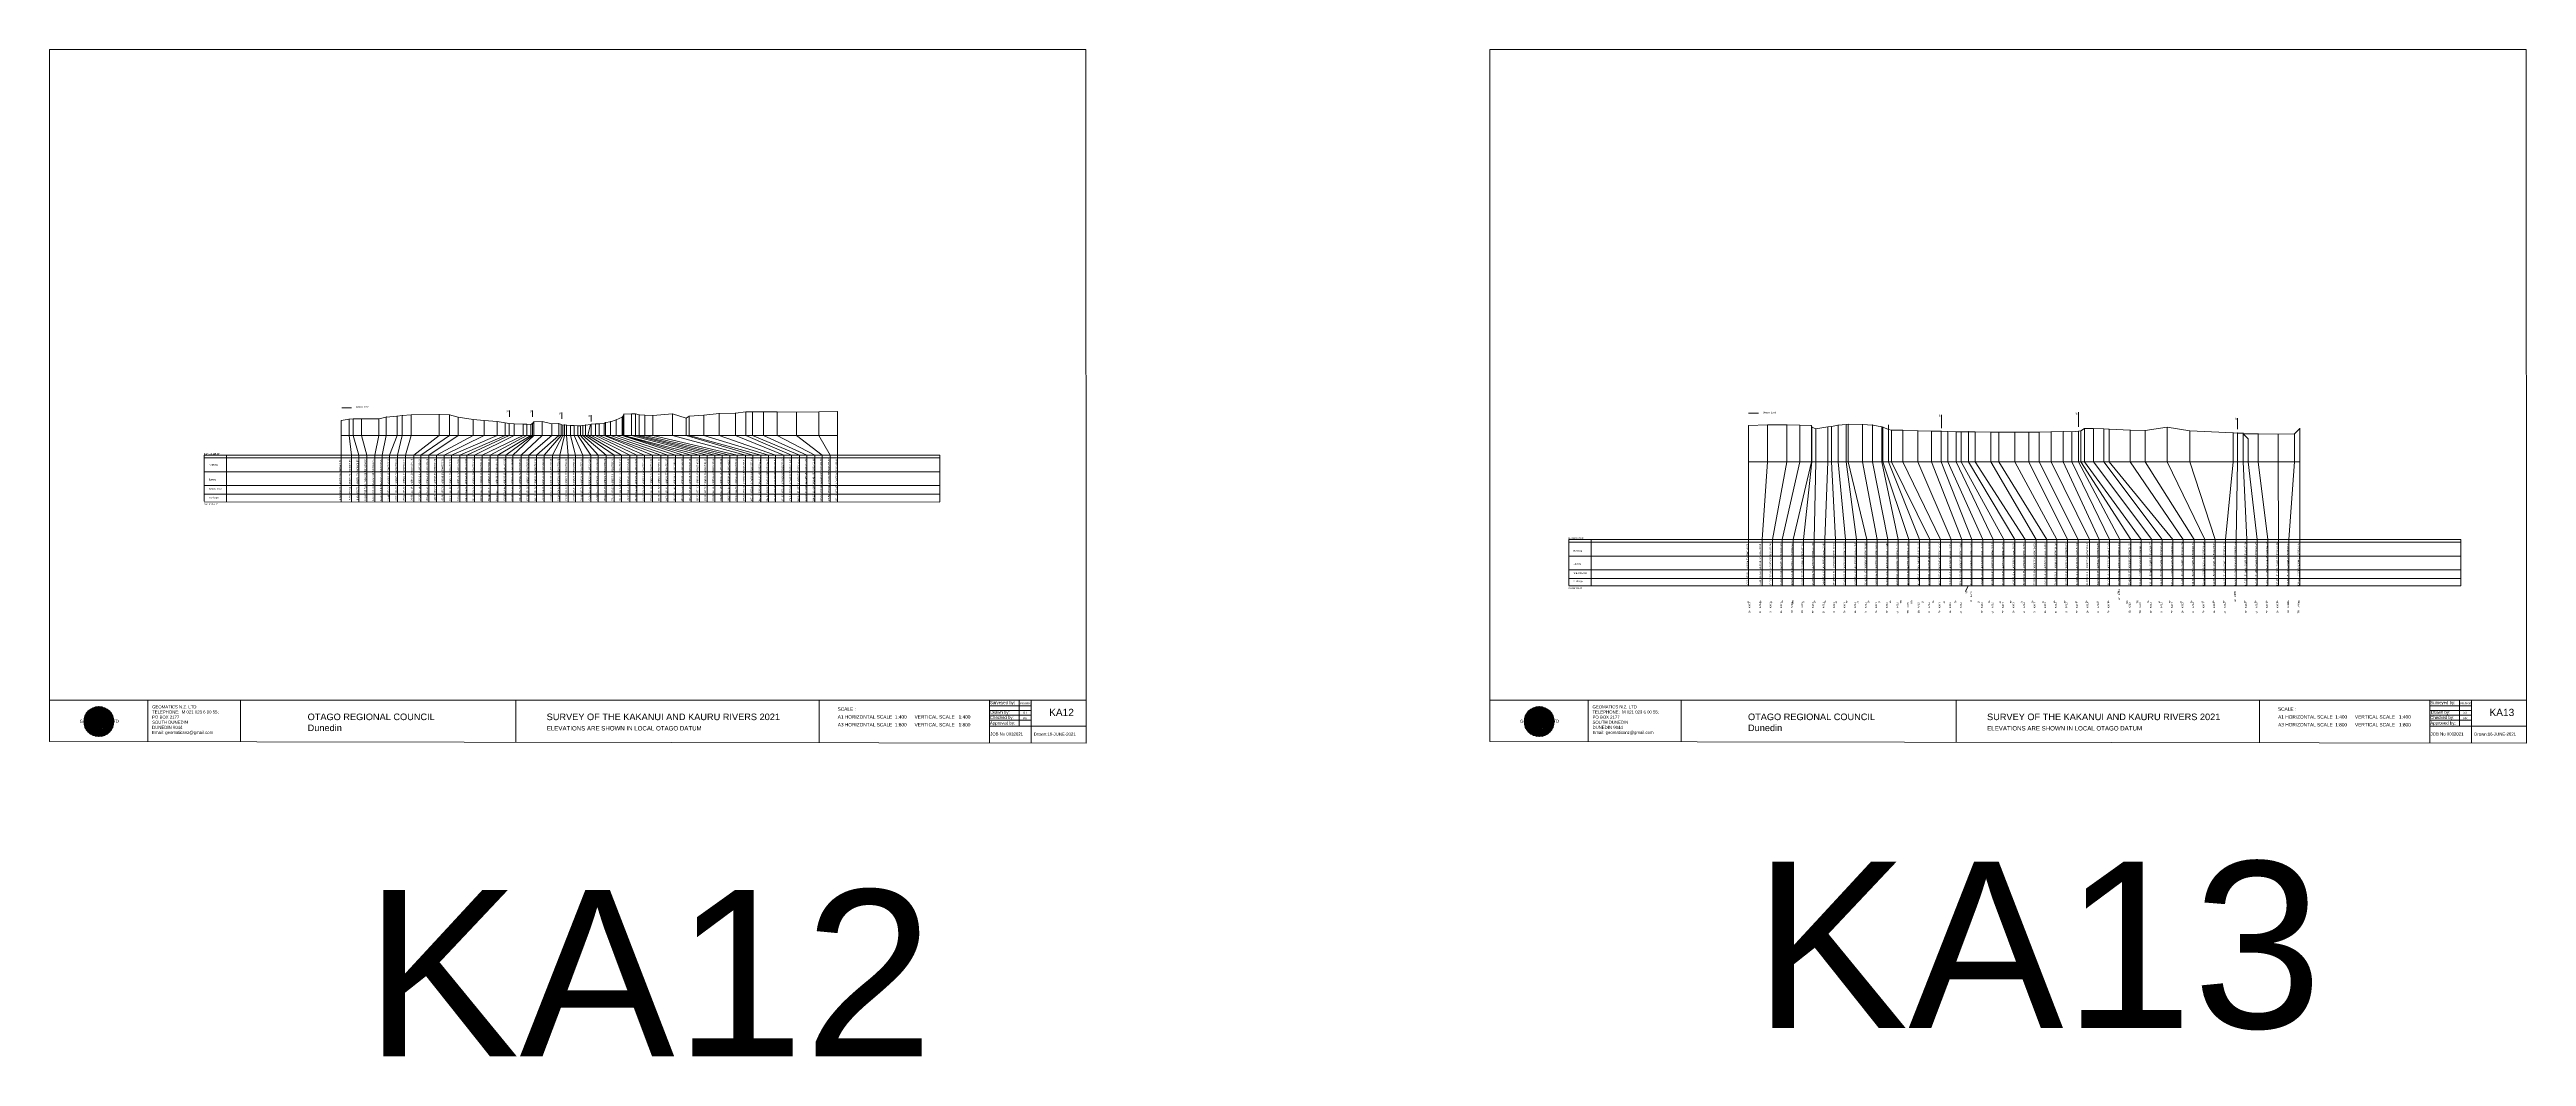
# Model space of a CAD drawing. Header units: millimetres. Extents: x -9371299 to 1075569, y -13754315 to 1425285150.
# Drawn here: x -3807641 to -3073060, y -33446 to 265345 of the extents above; entities that cross this region are included whole.
import ezdxf

# ---------------------------------------------------------------- set-up
doc = ezdxf.new("R2010")
doc.units = ezdxf.units.MM
doc.header["$PDMODE"] = 35
doc.header["$PDSIZE"] = 20
doc.layers.get('0').update_dxf_attribs({"lineweight": 0})
doc.layers.add('CODE', color=7, linetype='Continuous', lineweight=0)
doc.layers.add('geo', color=7, linetype='Continuous', lineweight=0)
doc.styles.get("Standard").update_dxf_attribs({"font": 'arial.ttf'})

# ---------------------------------------------------------------- blocks, each defined once
blk = doc.blocks.new('Geomatics_Circle_SPT')
at = {"layer": 'geo', "color": 2, "linetype": 'Continuous', "lineweight": 0}
for p, q in [((0, 25.2), (-25.2, 0)), ((-24.7, 4.9), (-4.9, 24.7)), ((-24.7, -4.9), (4.9, 24.7)), ((4.9, -24.7), (-24.7, 4.9)), ((-24.7, 0), (0, -24.7)), ((-9.7, 23.3), (-23.3, 9.6)), ((9.7, 23.3), (-23.3, -9.7)), ((-23.3, 9.7), (9.7, -23.3)), ((-21, 14), (-14, 21)), ((-21, -14), (14, 21)), ((14, -21), (-21, 14)), ((0, 0), (-17.8, 17.8)), ((0, 0), (-17.8, -17.8)), ((-14, 21), (21, -14)), ((21, 14), (-14, -21)), ((23.3, -9.7), (-9.7, 23.3)), ((-9.7, -23.3), (23.3, 9.7)), ((-4.9, 24.7), (24.7, -4.9)), ((24.7, 4.9), (-4.9, -24.7)), ((25.2, 0), (0, 25.2)), ((0, 0), (17.8, 17.8)), ((0, 0), (17.8, -17.8)), ((0, -24.8), (25.2, 0)), ((4.9, 24.7), (24.7, 4.9)), ((23.3, 9.7), (9.7, 23.3)), ((14, 21), (21, 14)), ((17.8, 18.1), (17.8, 18.1)), ((-4.9, -24.7), (-24.7, -4.9)), ((-23.3, -9.7), (-9.7, -23.3)), ((-14, -21), (-21, -14)), ((-17.8, -17.8), (-17.8, -17.8)), ((24.7, -4.9), (4.9, -24.7)), ((4.9, -24.7), (4.9, -24.7)), ((9.7, -23.3), (23.3, -9.7)), ((21, -14), (14, -21)), ((18.1, -17.8), (18.1, -17.8))]:
    blk.add_line(p, q, dxfattribs=at)
at = {"layer": 'geo', "color": 1, "linetype": 'Continuous', "lineweight": 0}
for p, q in [((-25.2, 0), (9.7, 23.3)), ((-25.2, 0), (-9.6, 23.3)), ((-25.2, 0), (23.3, 9.7)), ((-25.2, 0), (-23.3, 9.7)), ((-23.3, -9.7), (-25.2, 0)), ((-9.6, -23.3), (-25.2, 0)), ((9.7, -23.3), (-25.2, 0)), ((-4.9, 24.8), (-24.7, -4.9)), ((4.9, 24.7), (-24.7, 4.9)), ((14, 21), (-24.7, -4.9)), ((-14, 21), (-24.7, 4.9)), ((21, 14), (-24.7, 4.9)), ((-21, 14), (-24.7, -4.9)), ((0, 0), (-24.7, 4.9)), ((-24.7, 4.9), (-21, -14)), ((-24.7, 4.9), (-4.9, -24.7)), ((-24.7, 4.9), (14, -21)), ((-24.7, 4.9), (-24.7, 4.9)), ((0, 0), (-24.7, -4.9)), ((-23.3, 9.7), (0, 25.2)), ((-23.3, -9.6), (0, 25.2)), ((-23.3, -9.6), (17.8, 17.8)), ((-23.3, 9.7), (-17.8, 17.9)), ((-23.3, -9.6), (-17.8, 17.9)), ((-23.3, 9.7), (17.8, 17.8)), ((-17.8, -17.8), (-23.3, 9.7)), ((0, -25.2), (-23.3, 9.7)), ((-23.3, 9.7), (17.8, -17.8)), ((-23.3, 9.7), (25.2, 0)), ((-23.3, 9.4), (-23.3, 9.4)), ((-23.3, -9.7), (25.2, 0)), ((4.9, 24.8), (-21, -14)), ((-4.9, 24.7), (-21, 14)), ((14, 21), (-21, 14)), ((-14, 21), (-21, -14)), ((0, 0), (-21, 14)), ((-21, 14), (-14, -21)), ((-21, 14), (4.9, -24.7)), ((-21, 14), (-21, 14)), ((24.7, 4.9), (-21, 14)), ((0, 0), (-21, -14)), ((-17.9, 17.6), (-17.9, 17.6)), ((-17.8, 17.8), (9.7, 23.3)), ((-17.8, 17.8), (-9.6, 23.3)), ((-17.8, -17.8), (9.7, 23.3)), ((-17.8, -17.8), (-9.7, 23.3)), ((-9.7, -23.3), (-17.8, 17.8)), ((-17.8, 17.8), (9.7, -23.3)), ((-17.8, 17.8), (23.3, -9.6)), ((-17.8, 17.8), (23.3, 9.7)), ((-17.8, -17.8), (23.3, 9.7)), ((4.9, 24.7), (-14, 21)), ((-4.9, 24.7), (-14, -20.9)), ((0, 0), (-14, 21)), ((-14, 21), (-4.9, -24.7)), ((-14, 21), (-14, 21)), ((24.7, -4.9), (-14, 21)), ((21, 14), (-14, 21)), ((-14, -21), (24.7, 4.9)), ((0, 0), (-14, -21)), ((-9.8, 23.1), (-9.8, 23.1)), ((-9.7, 23.3), (0, 25.2)), ((-9.7, 23.3), (0, -25.2)), ((-9.7, -23.3), (0, 25.2)), ((-9.6, 23.3), (17.8, -17.8)), ((-9.6, 23.3), (25.2, 0)), ((-9.6, 23.3), (17.8, 17.8)), ((-9.6, -23.3), (17.8, 17.9)), ((25.2, 0), (-9.6, -23.3)), ((0, 0), (-4.9, 24.7)), ((-4.9, 24.7), (-4.9, 24.7)), ((21, -14), (-4.9, 24.7)), ((24.8, 4.9), (-4.9, 24.7)), ((14, 21), (-4.9, 24.7)), ((-4.9, -24.7), (21, 14)), ((0, 0), (-4.9, -24.7)), ((-0.2, 25.1), (-0.2, 25.1)), ((0, 25.2), (9.7, -23.3)), ((0, 25.2), (23.3, -9.7)), ((0, 25.2), (23.3, 9.7)), ((0, 25.2), (9.7, 23.3)), ((0, 0), (4.9, 24.7)), ((0, -25.2), (9.7, 23.3)), ((0, 0), (14, 21)), ((0, 0), (21, 14)), ((23.3, 9.7), (0, -25.2)), ((0, 0), (24.8, 4.9)), ((0, 0), (4.9, -24.7)), ((0, 0), (14, -21)), ((0, 0), (21, -14)), ((0, 0), (24.8, -4.9)), ((21, 14), (4.9, 24.8)), ((14, -21), (4.9, 24.7)), ((24.7, -4.9), (4.9, 24.7)), ((4.9, 24.7), (4.9, 24.7)), ((4.9, -24.7), (14, 21)), ((4.9, -24.7), (24.7, 4.9)), ((9.4, 23.3), (9.4, 23.3)), ((9.7, 23.3), (17.8, -17.8)), ((9.7, 23.3), (25.2, 0)), ((9.7, 23.3), (17.8, 17.9)), ((17.8, 17.8), (9.7, -23.3)), ((25.2, 0), (9.7, -23.3)), ((21, -14), (14, 21)), ((24.7, 4.9), (14, 21)), ((14, 21), (14, 21)), ((14, -21), (21, 14)), ((17.6, 17.9), (17.6, 17.9)), ((17.8, 17.8), (23.3, -9.7)), ((17.8, 17.8), (23.3, 9.7)), ((23.3, 9.7), (17.8, -17.8)), ((24.7, -4.9), (21, 14)), ((21, 14), (21, 14)), ((21, -14), (24.7, 4.9)), ((23.1, 9.8), (23.1, 9.8)), ((23.3, 9.7), (25.2, 0)), ((25.2, 0), (23.3, -9.6)), ((24.7, 4.9), (24.7, 4.9)), ((25.1, 0.2), (25.1, 0.2)), ((-25.2, 0), (23.3, -9.7)), ((-25.1, -0.2), (-25.1, -0.2)), ((-24.7, -4.9), (-24.7, -4.9)), ((-24.7, -4.9), (-14, -21)), ((-24.7, -4.9), (4.9, -24.7)), ((-24.7, -4.9), (21, -14)), ((-17.8, -17.8), (-23.3, -9.7)), ((0, -25.2), (-23.3, -9.6)), ((17.8, -17.8), (-23.3, -9.6)), ((-23.1, -9.8), (-23.1, -9.8)), ((-21, -14), (24.7, -4.9)), ((-21, -14), (-21, -14)), ((-21, -14), (-4.9, -24.7)), ((-21, -14), (14, -21)), ((23.3, -9.7), (-17.8, -17.8)), ((-9.6, -23.3), (-17.8, -17.8)), ((9.7, -23.3), (-17.8, -17.8)), ((-17.6, -17.9), (-17.6, -17.9)), ((-14, -21), (21, -14)), ((-14, -21), (-14, -21)), ((-14, -21), (4.9, -24.7)), ((17.8, -17.8), (-9.7, -23.3)), ((0, -25.2), (-9.7, -23.3)), ((-9.4, -23.3), (-9.4, -23.3)), ((-4.9, -24.7), (24.7, -4.9)), ((-4.9, -24.7), (14, -21)), ((-4.9, -24.7), (-4.9, -24.7)), ((23.3, -9.6), (0, -25.2)), ((9.7, -23.3), (0, -25.2)), ((0.2, -25.1), (0.2, -25.1)), ((4.9, -24.7), (21, -14)), ((4.9, -24.7), (4.9, -24.7)), ((17.8, -17.8), (9.7, -23.3)), ((9.8, -23.1), (9.8, -23.1)), ((14, -21), (24.7, -4.9)), ((14, -21), (14, -21)), ((23.3, -9.6), (17.8, -17.8)), ((17.9, -17.6), (17.9, -17.6)), ((21, -14), (21, -14)), ((23.3, -9.4), (23.3, -9.4)), ((24.7, -4.9), (24.7, -4.9))]:
    blk.add_line(p, q, dxfattribs=at)
at = {"layer": 'geo', "color": 114, "linetype": 'Continuous', "lineweight": 0}
for p, q in [((17.9, 17.8), (-25.2, 0)), ((-24.7, 4.9), (14, 21)), ((-24.7, -4.9), (21, 14)), ((-14, -21), (-24.7, 4.9)), ((9.7, 23.3), (-23.3, 9.7)), ((0, 0), (-23.3, 9.7)), ((-23.3, 9.7), (-9.7, -23.3)), ((0, 0), (-23.3, -9.7)), ((-4.9, -24.7), (-21, 14)), ((-20.9, 14), (4.9, 24.7)), ((24.8, 4.9), (-20.9, -14)), ((0, 25.2), (-17.8, 17.8)), ((-17.8, 17.8), (0, -25.2)), ((-14, 21), (-4.9, 24.7)), ((4.9, -24.7), (-14, 21)), ((0, 0), (-9.7, 23.3)), ((0, 0), (-9.7, -23.3)), ((-4.9, 24.7), (14, -21)), ((17.8, -17.8), (0, 25.2)), ((0, 0), (9.7, 23.3)), ((0, 0), (23.3, 9.7)), ((0, 0), (9.7, -23.3)), ((0, 0), (23.3, -9.7)), ((4.9, 24.7), (21, -14)), ((23.3, -9.7), (9.7, 23.3)), ((14, 21), (24.7, -4.9)), ((25.2, 0), (17.8, 17.8)), ((21, 14), (24.7, 4.9)), ((-25.2, 0), (-17.8, -17.8)), ((-21, -14), (-24.7, -4.9)), ((-17.8, -17.8), (25.2, 0)), ((24.8, -4.9), (-14, -21)), ((-9.6, -23.3), (23.3, -9.7)), ((21, -14), (-4.9, -24.8)), ((0, -25.2), (17.9, -17.8)), ((14, -21), (4.9, -24.8))]:
    blk.add_line(p, q, dxfattribs=at)
at = {"layer": 'geo', "color": 250, "linetype": 'Continuous', "lineweight": 0}
for p, q in [((0, 0), (-25.2, 0)), ((24.7, 4.9), (-24.7, 4.9)), ((-24.7, 4.9), (-24.7, -4.9)), ((-23.3, 9.7), (23.3, 9.7)), ((-23.3, 9.7), (-23.3, 9.7)), ((-23.3, -9.7), (-23.3, 9.7)), ((21, 14), (-21, 14)), ((-21, 14), (-21, -14)), ((-17.8, 17.8), (17.8, 17.8)), ((-17.8, -17.8), (-17.8, 17.8)), ((-14, 21), (-14, 21)), ((14, 21), (-14, 21)), ((-14, 20.9), (-14, -21)), ((-9.7, 23.3), (9.7, 23.3)), ((-9.7, -23.3), (-9.7, 23.3)), ((-4.9, 24.7), (4.9, 24.7)), ((-4.9, 24.7), (-4.9, -24.7)), ((0, 0), (0, 25.2)), ((0, 0), (0, -25.2)), ((0, 0), (25.2, 0)), ((4.9, 24.7), (4.9, -24.7)), ((9.7, -23.3), (9.7, 23.3)), ((14, 21), (14, -21)), ((17.8, -17.8), (17.8, 17.8)), ((21, 14), (21, 14)), ((21, -14), (21, 14)), ((23.3, 9.7), (23.3, -9.7)), ((24.7, 4.9), (24.7, 4.9)), ((24.7, -4.9), (24.7, 4.9)), ((-24.7, -4.9), (24.7, -4.9)), ((23.3, -9.7), (-23.3, -9.7)), ((-21, -14), (21, -14)), ((17.8, -17.8), (-17.8, -17.8)), ((-14, -21), (14, -21)), ((9.7, -23.3), (-9.7, -23.3)), ((-4.9, -24.7), (4.9, -24.7))]:
    blk.add_line(p, q, dxfattribs=at)
blk = doc.blocks.new('GeomaticsNZ TITLE BLOCK')
at = {"color": 7, "linetype": 'Continuous', "lineweight": 0}
for p, q in [((0, 94.9), (0, 1579.2)), ((0, 1579.2), (2363.4, 1579.2)), ((2363.4, 1579.2), (2364, 94.9)), ((2364, 94.9), (0, 94.9)), ((0, 94.9), (0, 0)), ((15.9, 94.9), (2364, 94.9)), ((224.3, 95.2), (224.3, -0.3)), ((2364, 94.9), (382.6, 94.9)), ((435.8, 95.2), (435.8, -0.7)), ((1063.4, 94.9), (1063.4, -2.4)), ((1755.4, 94.9), (1755.4, -2.6)), ((2143.6, 60.4), (2238.6, 60.4)), ((2143.9, 94.9), (2143.7, -3)), ((2143.9, 81.9), (2238.6, 81.7)), ((2143.9, 71), (2238.6, 71)), ((2211.5, 94.9), (2211.5, 36.1)), ((2238.6, 94.8), (2238.6, -3.2)), ((2364, -3.5), (2364, 94.9)), ((0, 0), (2364, -3.5)), ((2143.8, 48.6), (2238.6, 48.6)), ((2143.8, 35.4), (2364, 35.3))]:
    blk.add_line(p, q, dxfattribs=at)
at = {"color": 7, "linetype": 'Continuous', "lineweight": 0, "xscale": 1.36, "yscale": 1.36, "zscale": 1.36}
blk.add_blockref('Geomatics_Circle_SPT', (112.4, 45.7), dxfattribs=at)
at = {"color": 7, "linetype": 'Continuous', "lineweight": 0}
for s, p in [('PK&RR', (2213.2, 84.8)), ('ST', (2220.3, 63.6)), ('PK', (2220.4, 50.6))]:
    blk.add_text(s, height=5, dxfattribs=at).set_placement(p)
at = {"color": 7, "linetype": 'Continuous', "lineweight": 0, "attachment_point": 1}
for s, width, heights, insert, char_height in [('{\\C256;GEOMATICS N.Z. LTD                   \\PTELEPHONE:  M 021 023 6 00 55;\\PPO BOX 2177\\PSOUTH DUNEDIN\\PDUNEDIN 9044\\PEmail: geomaticsnz@gmail.com}', 3535.727, [94.7], (234, 82.7), 7), ('{\\C256;OTAGO REGIONAL COUNCIL\\PDunedin}', 3535.727, [0], (588.6, 64), 15), ('{\\C256;SURVEY OF THE KAKANUI AND KAURU RIVERS 2021}', 3535.727, [0], (1133.8, 64), 15), ('{\\C256;Surveyed by:}', 3535.727, [0], (2144.7, 92.4), 7), ('{\\C256;Checked by:}', 3535.727, [0], (2144.7, 58.6), 7), ('{\\C256;Drawn by:}', 3535.727, [0], (2145.8, 70.4), 7), ('{\\C256;Geomatics N.Z. LTD                   }', 125.079, [15.8], (68.8, 49.9), 7), ('{\\C256;ELEVATIONS ARE SHOWN IN LOCAL OTAGO DATUM}', 3535.727, [0], (1134.1, 35.4), 10), ('{\\C256;Approved by:}', 3535.727, [0], (2144.7, 45.9), 7), ('{\\C256;JOB No 0032021}', 3535.727, [0], (2145.3, 20.8), 7), ('{\\C256;Drawn:16-JUNE-2021}', 3535.727, [0], (2244.7, 20.7), 7)]:
    blk.add_mtext_dynamic_manual_height_columns(s, width=width, gutter_width=159, heights=heights, dxfattribs=dict(at, insert=insert, char_height=char_height))

msp = doc.modelspace()

# ---------------------------------------------------------------- linework, layer by layer
at = {"color": 7, "lineweight": 0}
for p, q in [((-3721115, 155286), (-3721115, 150787)), ((-3718827, 155636), (-3718827, 150787)), ((-3717577, 155766), (-3717577, 150787)), ((-3715108, 155756), (-3715108, 150787)), ((-3709983, 155756), (-3709983, 150787)), ((-3707774, 156296), (-3707774, 150787)), ((-3704590, 156516), (-3704590, 150787)), ((-3703014, 156716), (-3703014, 150787)), ((-3700367, 156915), (-3700367, 150787)), ((-3692088, 157085), (-3692088, 150787)), ((-3689051, 156995), (-3689051, 150787)), ((-3686499, 156245), (-3686499, 150787)), ((-3682034, 155515), (-3682034, 150787)), ((-3678792, 155255), (-3678792, 150787)), ((-3674911, 154975), (-3674911, 150787)), ((-3672518, 154525), (-3672518, 150787)), ((-3671266, 156401), (-3671266, 158248)), ((-3669871, 154275), (-3669871, 150787)), ((-3664378, 154395), (-3664378, 150787)), ((-3664374, 156380), (-3664374, 158227)), ((-3664042, 154855), (-3664042, 150787)), ((-3661566, 154935), (-3661566, 150787)), ((-3658668, 154315), (-3658668, 150787)), ((-3656637, 154355), (-3656637, 150787)), ((-3655693, 155769), (-3655693, 157616)), ((-3647019, 154957), (-3647019, 156805)), ((-3643147, 154355), (-3643147, 150787)), ((-3642805, 154665), (-3642805, 150787)), ((-3641316, 154915), (-3641316, 150787)), ((-3639556, 155445), (-3639556, 150787)), ((-3637791, 156295), (-3637791, 150787)), ((-3637629, 156445), (-3637629, 150787)), ((-3637333, 157185), (-3637333, 150787)), ((-3635007, 157255), (-3635007, 150787)), ((-3633839, 157195), (-3633839, 150787)), ((-3632763, 156995), (-3632763, 150787)), ((-3631086, 156865), (-3631086, 150787)), ((-3628709, 156785), (-3628709, 150787)), ((-3622853, 157255), (-3622853, 150787)), ((-3618863, 155935), (-3618863, 150787)), ((-3617919, 156545), (-3617919, 150787)), ((-3613582, 156865), (-3613582, 150787)), ((-3609072, 157385), (-3609072, 150787)), ((-3604231, 157485), (-3604231, 150787)), ((-3601111, 157864), (-3601111, 150787)), ((-3599140, 157844), (-3599140, 150787)), ((-3595855, 157814), (-3595855, 150787)), ((-3591825, 157844), (-3591825, 150787)), ((-3586123, 157754), (-3586123, 150787)), ((-3579460, 157834), (-3579460, 150787)), ((-3573919, 157954), (-3573919, 150787)), ((-3246535, 152956), (-3246535, 156903)), ((-3205948, 153359), (-3205948, 157696)), ((-3158731, 152663), (-3158731, 155976)), ((-3721115, 150787), (-3721115, 145000)), ((-3718827, 150787), (-3718089, 145000)), ((-3717577, 150787), (-3715917, 145000)), ((-3715108, 150787), (-3713559, 145000)), ((-3709983, 150787), (-3711201, 145000)), ((-3707774, 150787), (-3708970, 145000)), ((-3704590, 150787), (-3706815, 145000)), ((-3703014, 150787), (-3704406, 145000)), ((-3700367, 150787), (-3702048, 145000)), ((-3692088, 150787), (-3699639, 145000)), ((-3689051, 150787), (-3697560, 145000)), ((-3686499, 150787), (-3695151, 145000)), ((-3682034, 150787), (-3692837, 145000)), ((-3678792, 150787), (-3690651, 145000)), ((-3674911, 150787), (-3688399, 145000)), ((-3672518, 150787), (-3685982, 145000)), ((-3671304, 150787), (-3683890, 145000)), ((-3669871, 150787), (-3681617, 145000)), ((-3667195, 150787), (-3679296, 145000)), ((-3666063, 150787), (-3676917, 145000)), ((-3664915, 150787), (-3674650, 145000)), ((-3664378, 150787), (-3672323, 145000)), ((-3664042, 150787), (-3670194, 145000)), ((-3661566, 150787), (-3667745, 145000)), ((-3667195, 154185), (-3667195, 150787)), ((-3666063, 154205), (-3666063, 150787)), ((-3658668, 150787), (-3665488, 145000)), ((-3664915, 154105), (-3664915, 150787)), ((-3656637, 150787), (-3663192, 145000)), ((-3655927, 150787), (-3660907, 145000)), ((-3655433, 150787), (-3658525, 145000)), ((-3654909, 150787), (-3656307, 145000)), ((-3655433, 153845), (-3655433, 150787)), ((-3654909, 154015), (-3654909, 150787)), ((-3654352, 153915), (-3654352, 150787)), ((-3654352, 150787), (-3653857, 145000)), ((-3653177, 153805), (-3653177, 150787)), ((-3653177, 150787), (-3651639, 145000)), ((-3652091, 153785), (-3652091, 150787)), ((-3652091, 150787), (-3649451, 145000)), ((-3651007, 153655), (-3651007, 150787)), ((-3651007, 150787), (-3647139, 145000)), ((-3650165, 153725), (-3650165, 150787)), ((-3650165, 150787), (-3644945, 145000)), ((-3649513, 153745), (-3649513, 150787)), ((-3649513, 150787), (-3642581, 145000)), ((-3648642, 153925), (-3648642, 150787)), ((-3648642, 150787), (-3640189, 145000)), ((-3647219, 154035), (-3647902, 151276)), ((-3647902, 151276), (-3647902, 150787)), ((-3647902, 150787), (-3638059, 145000)), ((-3646982, 150787), (-3635512, 145000)), ((-3645696, 154235), (-3645696, 150787)), ((-3645696, 150787), (-3633456, 145000)), ((-3644595, 154235), (-3644595, 150787)), ((-3644595, 150787), (-3631145, 145000)), ((-3643147, 150787), (-3628835, 145000)), ((-3642805, 150787), (-3626338, 145000)), ((-3641316, 150787), (-3624318, 145000)), ((-3639556, 150787), (-3622043, 145000)), ((-3637791, 150787), (-3619752, 145000)), ((-3637629, 150787), (-3617399, 145000)), ((-3637333, 150787), (-3614918, 145000)), ((-3635007, 150787), (-3612612, 145000)), ((-3633839, 150787), (-3610374, 145000)), ((-3632763, 150787), (-3608147, 145000)), ((-3631086, 150787), (-3605882, 145000)), ((-3628709, 150787), (-3603663, 145000)), ((-3622853, 150787), (-3601287, 145000)), ((-3618863, 150787), (-3599051, 145000)), ((-3617919, 150787), (-3596715, 145000)), ((-3613582, 150787), (-3594428, 145000)), ((-3609072, 150787), (-3592297, 145000)), ((-3604231, 150787), (-3589842, 145000)), ((-3601111, 150787), (-3587594, 145000)), ((-3599140, 150787), (-3585262, 145000)), ((-3595855, 150787), (-3583059, 145000)), ((-3591825, 150787), (-3580682, 145000)), ((-3586123, 150787), (-3578458, 145000)), ((-3579460, 150787), (-3576154, 145000)), ((-3573919, 150787), (-3573919, 145000)), ((-3303735, 153811), (-3303735, 106142)), ((-3140266, 152927), (-3140266, 106176)), ((-3761786, 145000), (-3543645, 145000)), ((-3721115, 145000), (-3721115, 131147)), ((-3718089, 131176), (-3718089, 145000)), ((-3715917, 131176), (-3715917, 145000)), ((-3713559, 131176), (-3713559, 145000)), ((-3711201, 131176), (-3711201, 145000)), ((-3708970, 131176), (-3708970, 145000)), ((-3706815, 131176), (-3706815, 145000)), ((-3704406, 131176), (-3704406, 145000)), ((-3702048, 131176), (-3702048, 145000)), ((-3699639, 131176), (-3699639, 145000)), ((-3697560, 131176), (-3697560, 145000)), ((-3695151, 131176), (-3695151, 145000)), ((-3692837, 131176), (-3692837, 145000)), ((-3690651, 131176), (-3690651, 145000)), ((-3688399, 131176), (-3688399, 145000)), ((-3685982, 131176), (-3685982, 145000)), ((-3683890, 131176), (-3683890, 145000)), ((-3681617, 131176), (-3681617, 145000)), ((-3679296, 131176), (-3679296, 145000)), ((-3676917, 131176), (-3676917, 145000)), ((-3674650, 131176), (-3674650, 145000)), ((-3672323, 131176), (-3672323, 145000)), ((-3670194, 131176), (-3670194, 145000)), ((-3667745, 131176), (-3667745, 145000)), ((-3665488, 131176), (-3665488, 145000)), ((-3663192, 131176), (-3663192, 145000)), ((-3658525, 131176), (-3658525, 145000)), ((-3656307, 131176), (-3656307, 145000)), ((-3653857, 131176), (-3653857, 145000)), ((-3651639, 131176), (-3651639, 145000)), ((-3649451, 131176), (-3649451, 145000)), ((-3647139, 131176), (-3647139, 145000)), ((-3644945, 131176), (-3644945, 145000)), ((-3642581, 131176), (-3642581, 145000)), ((-3640189, 131176), (-3640189, 145000)), ((-3638059, 131176), (-3638059, 145000)), ((-3635512, 131176), (-3635512, 145000)), ((-3633456, 131176), (-3633456, 145000)), ((-3631145, 131176), (-3631145, 145000)), ((-3628835, 131176), (-3628835, 145000)), ((-3626338, 131176), (-3626338, 145000)), ((-3624318, 131176), (-3624318, 145000)), ((-3622043, 131176), (-3622043, 145000)), ((-3619752, 131176), (-3619752, 145000)), ((-3617399, 131176), (-3617399, 145000)), ((-3614918, 131176), (-3614918, 145000)), ((-3612612, 131176), (-3612612, 145000)), ((-3610374, 131176), (-3610374, 145000)), ((-3608147, 131176), (-3608147, 145000)), ((-3605882, 131176), (-3605882, 145000)), ((-3603663, 131176), (-3603663, 145000)), ((-3601287, 131176), (-3601287, 145000)), ((-3599051, 131176), (-3599051, 145000)), ((-3596715, 131176), (-3596715, 145000)), ((-3594428, 131176), (-3594428, 145000)), ((-3592297, 131176), (-3592297, 145000)), ((-3589842, 131176), (-3589842, 145000)), ((-3587594, 131176), (-3587594, 145000)), ((-3585262, 131176), (-3585262, 145000)), ((-3583059, 131176), (-3583059, 145000)), ((-3580682, 131176), (-3580682, 145000)), ((-3578458, 131176), (-3578458, 145000)), ((-3576154, 131176), (-3576154, 145000)), ((-3573919, 145000), (-3573919, 131147))]:
    msp.add_line(p, q, dxfattribs=at)
at = {"color": 1, "lineweight": 0}
for p, q in [((-3721003, 159068), (-3718097, 159068)), ((-3303735, 157423), (-3300828, 157423))]:
    msp.add_line(p, q, dxfattribs=at)
at = {"lineweight": 0}
for p, q in [((-3721115, 150787), (-3573919, 150787)), ((-3298144, 153931), (-3298144, 143003)), ((-3292379, 153941), (-3292379, 143003)), ((-3288528, 153881), (-3288528, 143003)), ((-3285145, 153741), (-3285145, 143003)), ((-3284997, 153271), (-3284997, 143003)), ((-3283855, 152781), (-3283855, 143003)), ((-3280218, 153361), (-3280218, 143003)), ((-3279154, 153511), (-3279154, 143003)), ((-3277209, 153911), (-3277209, 143003)), ((-3274824, 154061), (-3274824, 143003)), ((-3274228, 154171), (-3274228, 143003)), ((-3269999, 154121), (-3269999, 143003)), ((-3266963, 153920), (-3266963, 143003)), ((-3264189, 153414), (-3264189, 143003)), ((-3263914, 153320), (-3263914, 143003)), ((-3262291, 153931), (-3262291, 143003)), ((-3261365, 152430), (-3261365, 143003)), ((-3258020, 152400), (-3258020, 143003)), ((-3253530, 152150), (-3253530, 143003)), ((-3249531, 152080), (-3249531, 143003)), ((-3246595, 152090), (-3246595, 143003)), ((-3244691, 152000), (-3244691, 143003)), ((-3242181, 151920), (-3242181, 143003)), ((-3240666, 151860), (-3240666, 143003)), ((-3238572, 151950), (-3238572, 143003)), ((-3236579, 151860), (-3236579, 143003)), ((-3231887, 151800), (-3231887, 143003)), ((-3229564, 151800), (-3229564, 143003)), ((-3224823, 151809), (-3224823, 143003)), ((-3220659, 151849), (-3220659, 143003)), ((-3217595, 151809), (-3217595, 143003)), ((-3214064, 151909), (-3214064, 143003)), ((-3210419, 151969), (-3210419, 143003)), ((-3207898, 151869), (-3207898, 143003)), ((-3205881, 152089), (-3205881, 143003)), ((-3205228, 152169), (-3205228, 143003)), ((-3204139, 152889), (-3204139, 143003)), ((-3201474, 152859), (-3201474, 143003)), ((-3198404, 152769), (-3198404, 143003)), ((-3196852, 152649), (-3196852, 143003)), ((-3190554, 152374), (-3190554, 143003)), ((-3186130, 152269), (-3186130, 143003)), ((-3179631, 153308), (-3179631, 143003)), ((-3172904, 152218), (-3172904, 143003)), ((-3160003, 151618), (-3160003, 143003)), ((-3158722, 151548), (-3158722, 143003)), ((-3157032, 151488), (-3157032, 143003)), ((-3157032, 151288), (-3157032, 143003)), ((-3152586, 151288), (-3152586, 143003)), ((-3146661, 151208), (-3146661, 143003)), ((-3141810, 151308), (-3141810, 143003)), ((-3140266, 152927), (-3140266, 138818)), ((-3761786, 145000), (-3761786, 144453)), ((-3303735, 143003), (-3140266, 143003)), ((-3298144, 143003), (-3299731, 120000)), ((-3292379, 143003), (-3296638, 120000)), ((-3288528, 143003), (-3293757, 120000)), ((-3285145, 143003), (-3290535, 120000)), ((-3284997, 143003), (-3287494, 120000)), ((-3283855, 143003), (-3284308, 120000)), ((-3280218, 143003), (-3281179, 120000)), ((-3279154, 143003), (-3277962, 120000)), ((-3277209, 143003), (-3274981, 120000)), ((-3274824, 143003), (-3271735, 120000)), ((-3274228, 143003), (-3268717, 120000)), ((-3269999, 143003), (-3265649, 120000)), ((-3266963, 143003), (-3262500, 120000)), ((-3264189, 143003), (-3259345, 120000)), ((-3263914, 143003), (-3256220, 120000)), ((-3262291, 143003), (-3253071, 120000)), ((-3261365, 143003), (-3249972, 120000)), ((-3258020, 143003), (-3246790, 120000)), ((-3253530, 143003), (-3243682, 120000)), ((-3249531, 143003), (-3240557, 120000)), ((-3246595, 143003), (-3237526, 120000)), ((-3244691, 143003), (-3234275, 120000)), ((-3242181, 143003), (-3231172, 120000)), ((-3240666, 143003), (-3228031, 120000)), ((-3238572, 143003), (-3224761, 120000)), ((-3236579, 143003), (-3221758, 120000)), ((-3231887, 143003), (-3218509, 120000)), ((-3229564, 143003), (-3215296, 120000)), ((-3224823, 143003), (-3212333, 120000)), ((-3220659, 143003), (-3209208, 120000)), ((-3217595, 143003), (-3206010, 120000)), ((-3214064, 143003), (-3202692, 120000)), ((-3210419, 143003), (-3199736, 120000)), ((-3207898, 143003), (-3196725, 120000)), ((-3205881, 143003), (-3193606, 120000)), ((-3205228, 143003), (-3190351, 120000)), ((-3204139, 143003), (-3187289, 120000)), ((-3201474, 143003), (-3184150, 120000)), ((-3198404, 143003), (-3181080, 120000)), ((-3196852, 143003), (-3177915, 120000)), ((-3190554, 143003), (-3174826, 120000)), ((-3186130, 143003), (-3171611, 120000)), ((-3179631, 143003), (-3168488, 120000)), ((-3172904, 143003), (-3165345, 120000)), ((-3160003, 143003), (-3162306, 120000)), ((-3158722, 143003), (-3159148, 120000)), ((-3157032, 143003), (-3155985, 120000)), ((-3155578, 143003), (-3152888, 120000)), ((-3152586, 143003), (-3149781, 120000)), ((-3146661, 143003), (-3146606, 120000)), ((-3141810, 143003), (-3143513, 120000)), ((-3357100, 120000), (-3357100, 119453)), ((-3299731, 106176), (-3299731, 120000)), ((-3296638, 106176), (-3296638, 120000)), ((-3293757, 106176), (-3293757, 120000)), ((-3290535, 106176), (-3290535, 120000)), ((-3287494, 106176), (-3287494, 120000)), ((-3284308, 106176), (-3284308, 120000)), ((-3281179, 106176), (-3281179, 120000)), ((-3277962, 106176), (-3277962, 120000)), ((-3274981, 106176), (-3274981, 120000)), ((-3271735, 106176), (-3271735, 120000)), ((-3268717, 106176), (-3268717, 120000)), ((-3265649, 106176), (-3265649, 120000)), ((-3262500, 106176), (-3262500, 120000)), ((-3259345, 106176), (-3259345, 120000)), ((-3256220, 106176), (-3256220, 120000)), ((-3253071, 106176), (-3253071, 120000)), ((-3249972, 106176), (-3249972, 120000)), ((-3246790, 106176), (-3246790, 120000)), ((-3243682, 106176), (-3243682, 120000)), ((-3240557, 106176), (-3240557, 120000)), ((-3237526, 106176), (-3237526, 120000)), ((-3234275, 106176), (-3234275, 120000)), ((-3231172, 106176), (-3231172, 120000)), ((-3228031, 106176), (-3228031, 120000)), ((-3224761, 106176), (-3224761, 120000)), ((-3221758, 106176), (-3221758, 120000)), ((-3218509, 106176), (-3218509, 120000)), ((-3215296, 106176), (-3215296, 120000)), ((-3212333, 106176), (-3212333, 120000)), ((-3209208, 106176), (-3209208, 120000)), ((-3206010, 106176), (-3206010, 120000)), ((-3202692, 106176), (-3202692, 120000)), ((-3199736, 106176), (-3199736, 120000)), ((-3196725, 106176), (-3196725, 120000)), ((-3193606, 106176), (-3193606, 120000)), ((-3190351, 106176), (-3190351, 120000)), ((-3187289, 106176), (-3187289, 120000)), ((-3184150, 106176), (-3184150, 120000)), ((-3181080, 106176), (-3181080, 120000)), ((-3177915, 106176), (-3177915, 120000)), ((-3174826, 106176), (-3174826, 120000)), ((-3171611, 106176), (-3171611, 120000)), ((-3168488, 106176), (-3168488, 120000)), ((-3165345, 106176), (-3165345, 120000)), ((-3162306, 106176), (-3162306, 120000)), ((-3159148, 106176), (-3159148, 120000)), ((-3155985, 106176), (-3155985, 120000)), ((-3152888, 106176), (-3152888, 120000)), ((-3149781, 106176), (-3149781, 120000)), ((-3146606, 106176), (-3146606, 120000)), ((-3143513, 106176), (-3143513, 120000))]:
    msp.add_line(p, q, dxfattribs=at)
at = {"color": 7, "lineweight": 0, "transparency": 33554687}
for p, q in [((-3761786, 145000), (-3543645, 145000)), ((-3761786, 145000), (-3543645, 145000)), ((-3761786, 144453), (-3761786, 131303)), ((-3761786, 144154), (-3543645, 144154)), ((-3761786, 140031), (-3543645, 140031)), ((-3755150, 145000), (-3755150, 131176)), ((-3543645, 145000), (-3543645, 131176)), ((-3761786, 135970), (-3543645, 135970)), ((-3761786, 133366), (-3543645, 133366)), ((-3761786, 131180), (-3543645, 131053)), ((-3357100, 120000), (-3092520, 120000)), ((-3357100, 119453), (-3357100, 106303)), ((-3357100, 119154), (-3092520, 119154)), ((-3350465, 120000), (-3350465, 106176)), ((-3092520, 120000), (-3092520, 106176)), ((-3357100, 115031), (-3092520, 115031)), ((-3357100, 110970), (-3092520, 110970)), ((-3357100, 108366), (-3092520, 108366)), ((-3357100, 106176), (-3092520, 106176))]:
    msp.add_line(p, q, dxfattribs=at)
at = {"color": 1, "lineweight": 0}
for points in [[(-3721115, 155286), (-3718827, 155636), (-3717577, 155766), (-3715108, 155786), (-3709983, 155756), (-3707774, 156296), (-3704590, 156516), (-3703014, 156716), (-3700367, 156915), (-3692088, 157085), (-3689051, 156995), (-3686499, 156245), (-3682034, 155515), (-3678792, 155255), (-3674911, 154975), (-3672518, 154525), (-3671304, 154345), (-3669871, 154275), (-3667195, 154185), (-3666063, 154205), (-3664915, 154105), (-3664378, 154395), (-3664042, 154855), (-3661566, 154935), (-3658668, 154315), (-3656637, 154355), (-3655927, 154085), (-3655433, 153845), (-3654909, 154015), (-3654352, 153915), (-3653177, 153805), (-3652091, 153785), (-3651007, 153655), (-3650165, 153725), (-3649513, 153745), (-3648642, 153925), (-3647219, 154035), (-3646982, 154185), (-3645696, 154235), (-3644595, 154235), (-3643147, 154355), (-3642805, 154665), (-3641316, 154915), (-3639556, 155445), (-3637791, 156295), (-3637629, 156445), (-3637333, 157185), (-3635007, 157255), (-3633839, 157195), (-3632763, 156995), (-3631086, 156865), (-3628709, 156785), (-3622853, 157255), (-3618863, 155935), (-3617919, 156545), (-3613582, 156865), (-3609072, 157385), (-3604231, 157485), (-3601111, 157864), (-3599140, 157844), (-3595855, 157814), (-3591825, 157844), (-3586123, 157754), (-3579460, 157834), (-3573919, 157954)], [(-3303735, 153811), (-3298144, 153931), (-3292379, 153941), (-3288528, 153881), (-3285145, 153741), (-3284997, 153271), (-3283855, 152781), (-3280218, 153361), (-3279154, 153511), (-3277209, 153911), (-3274824, 154061), (-3274228, 154171), (-3269999, 154121), (-3266963, 153920), (-3264115, 153400), (-3263914, 153320), (-3262291, 152570), (-3261365, 152430), (-3258020, 152400), (-3253530, 152150), (-3249531, 152080), (-3246595, 152090), (-3244691, 152000), (-3242181, 151920), (-3240666, 151860), (-3238572, 151950), (-3236579, 151860), (-3231887, 151800), (-3229564, 151800), (-3224823, 151809), (-3220659, 151849), (-3217595, 151809), (-3214064, 151909), (-3210419, 151969), (-3207898, 151869), (-3205881, 152089), (-3205228, 152169), (-3204139, 152889), (-3201474, 152859), (-3198404, 152769), (-3196852, 152649), (-3190554, 152399), (-3186130, 152269), (-3179631, 153308), (-3172904, 152218), (-3160003, 151618), (-3158722, 151548), (-3157032, 151488), (-3157034, 151288), (-3152586, 151288), (-3146661, 151208), (-3141810, 151308), (-3140266, 152927)]]:
    msp.add_lwpolyline(points, dxfattribs=at)
at = {"color": 7, "lineweight": 0}
for points in [[(-3671304, 154345), (-3671304, 150787)], [(-3655927, 154085), (-3655927, 150787)], [(-3646982, 154185), (-3646982, 150787)], [(-3660907, 145000), (-3660907, 131147)], [(-3635512, 145000), (-3635512, 145000), (-3635512, 145000)]]:
    msp.add_lwpolyline(points, dxfattribs=at)
at = {"lineweight": 0}
msp.add_lwpolyline([(-3157032, 151288), (-3155578, 149836), (-3155578, 143003)], dxfattribs=at)
at = {"color": 7, "lineweight": 0}
for p in [(-3721115, 155286), (-3718827, 155636), (-3717577, 155766), (-3715108, 155786), (-3709983, 155756), (-3707774, 156296), (-3704590, 156516), (-3703014, 156716), (-3700367, 156915), (-3692088, 157085), (-3689051, 156995), (-3686499, 156245), (-3682034, 155515), (-3678792, 155255), (-3674911, 154975), (-3672518, 154525), (-3671304, 154345), (-3669871, 154275), (-3664378, 154395), (-3664042, 154855), (-3661566, 154935), (-3658668, 154315), (-3656637, 154355), (-3643147, 154355), (-3642805, 154665), (-3641316, 154915), (-3639556, 155445), (-3637791, 156295), (-3637629, 156445), (-3637333, 157185), (-3635007, 157255), (-3633839, 157195), (-3632763, 156995), (-3631086, 156865), (-3628709, 156785), (-3622853, 157255), (-3618863, 155935), (-3617919, 156545), (-3613582, 156865), (-3609072, 157385), (-3604231, 157485), (-3601111, 157864), (-3599140, 157844), (-3595855, 157814), (-3591825, 157844), (-3586123, 157754), (-3579460, 157834), (-3573919, 157954), (-3667195, 154185), (-3666063, 154205), (-3664915, 154105), (-3655927, 154085), (-3655433, 153845), (-3654909, 154015), (-3654352, 153915), (-3653177, 153805), (-3652091, 153785), (-3651007, 153655), (-3650165, 153725), (-3649513, 153745), (-3648642, 153925), (-3647219, 154035), (-3646982, 154185), (-3645696, 154235), (-3644595, 154235), (-3303735, 153811), (-3298144, 153931), (-3292379, 153941), (-3288528, 153881), (-3285145, 153741), (-3284997, 153271), (-3283855, 152781), (-3280218, 153361), (-3279154, 153511), (-3277209, 153911), (-3274824, 154061), (-3274228, 154171), (-3269999, 154121), (-3266963, 153920), (-3264115, 153400), (-3263914, 153320), (-3262291, 152570), (-3261365, 152430), (-3258020, 152400), (-3253530, 152150), (-3249531, 152080), (-3246595, 152090), (-3244691, 152000), (-3242181, 151920), (-3240666, 151860), (-3238572, 151950), (-3236579, 151860), (-3231887, 151800), (-3229564, 151800), (-3224823, 151809), (-3220659, 151849), (-3217595, 151809), (-3214064, 151909), (-3210419, 151969), (-3207898, 151869), (-3205881, 152089), (-3205228, 152169), (-3204139, 152889), (-3201474, 152859), (-3198404, 152769), (-3196852, 152649), (-3190554, 152399), (-3186130, 152269), (-3179631, 153308), (-3172904, 152218), (-3160003, 151618), (-3158722, 151548), (-3157034, 151288), (-3157032, 151488), (-3152586, 151288), (-3146661, 151208), (-3141810, 151308), (-3140266, 152927)]:
    msp.add_point(p, dxfattribs=at)
at = {"layer": 'CODE', "color": 32, "lineweight": 0, "true_color": 0xcd6928}
msp.add_line((-3239377, 104575), (-3238599, 106176), dxfattribs=at)

# ---------------------------------------------------------------- block references
at = {"color": 7, "lineweight": 0, "xscale": 130.037656131007, "yscale": 130.037656131007, "zscale": 130.037656131007}
for p in [(-3807641, 59985), (-3380468, 59985)]:
    msp.add_blockref('GeomaticsNZ TITLE BLOCK', p, dxfattribs=at)

# ---------------------------------------------------------------- texts
at = {"color": 7, "lineweight": 0, "transparency": 33554687}
for s, height, p in [('Ground Level', 473.07, (-3716811, 159068)), ('Ground Level', 473.07, (-3299543, 157423)), ('DATUM 145.00', 473.07, (-3761853, 145136)), ('Northing', 473.1, (-3760342, 141866)), ('Ground Level', 473.07, (-3760393, 134739)), ('Chainage', 473.1, (-3760391, 132135)), ('Easting', 473.1, (-3760410, 137528)), ('Section KA12', 473.07, (-3761853, 130258)), ('DATUM 120.00', 473.07, (-3357167, 120136)), ('Ground Level', 473.07, (-3355708, 109739)), ('Easting', 473.1, (-3355725, 112528)), ('Northing', 473.1, (-3355656, 116387)), ('Section KA13', 473.07, (-3357167, 105258)), ('Chainage', 473.1, (-3355705, 107414))]:
    msp.add_text(s, height=height, dxfattribs=at).set_placement(p)
at = {"color": 7, "lineweight": 0}
for s, p in [('  4.94  155.29  1426573.84  5006809.51', (-3721201, 131266)), ('  7.23  155.64  1426572.56  5006807.56', (-3718322, 131242)), ('  8.48  155.77  1426571.79  5006806.57', (-3716030, 131247)), (' 10.94  155.79  1426569.98  5006804.88', (-3713739, 131199)), (' 16.07  155.76  1426567.18  5006800.52', (-3711447, 131199)), (' 18.28  156.30  1426565.27  5006799.25', (-3709156, 131199)), (' 21.46  156.52  1426563.01  5006797.00', (-3706864, 131255)), (' 23.04  156.72  1426562.20  5006795.61', (-3704573, 131255)), (' 25.69  156.92  1426560.32  5006793.74', (-3702281, 131255)), (' 33.96  157.09  1426554.89  5006787.49', (-3699990, 131246)), (' 37.00  157.00  1426552.85  5006785.24', (-3697698, 131246)), (' 39.55  156.25  1426550.99  5006783.48', (-3695406, 131246)), (' 44.02  155.52  1426547.96  5006780.20', (-3693115, 131266)), (' 47.26  155.26  1426545.88  5006777.71', (-3690823, 131266)), (' 51.14  154.98  1426543.39  5006774.73', (-3688532, 131246)), (' 53.54  154.53  1426541.79  5006772.95', (-3686240, 131246)), (' 54.75  154.35  1426541.11  5006771.93', (-3683949, 131246)), (' 56.18  154.28  1426540.00  5006771.00', (-3681657, 131246)), (' 58.86  154.19  1426538.11  5006769.10', (-3679366, 131246)), (' 59.99  154.21  1426537.52  5006768.11', (-3677074, 131246)), (' 61.14  154.11  1426536.68  5006767.32', (-3674783, 131249)), (' 61.68  154.40  1426536.21  5006767.02', (-3672491, 131249)), (' 62.01  154.86  1426535.92  5006766.83', (-3670199, 131249)), (' 64.49  154.94  1426534.24  5006765.01', (-3667908, 131249)), (' 67.39  154.32  1426532.33  5006762.83', (-3665616, 131249)), (' 69.42  154.36  1426531.15  5006761.16', (-3663324, 131249)), (' 70.13  154.09  1426530.69  5006760.62', (-3661033, 131242)), (' 70.62  153.85  1426530.44  5006760.18', (-3658741, 131242)), (' 71.14  154.02  1426530.44  5006759.48', (-3656449, 131242)), (' 71.70  153.92  1426529.77  5006759.33', (-3654158, 131242)), (' 72.88  153.81  1426528.79  5006758.63', (-3651866, 131242)), (' 73.96  153.79  1426528.29  5006757.62', (-3649575, 131242)), (' 75.05  153.66  1426527.09  5006757.24', (-3647283, 131242)), (' 75.89  153.73  1426526.51  5006756.63', (-3644991, 131242)), (' 76.54  153.75  1426526.29  5006755.95', (-3642700, 131242)), (' 77.41  153.93  1426525.81  5006755.21', (-3640408, 131242)), (' 78.83  154.04  1426524.44  5006754.53', (-3638116, 131242)), (' 79.07  154.19  1426524.33  5006754.31', (-3635825, 131242)), (' 80.36  154.24  1426523.64  5006753.20', (-3633533, 131247)), (' 81.46  154.24  1426522.86  5006752.42', (-3631241, 131247)), (' 82.91  154.36  1426521.94  5006751.30', (-3628950, 131247)), (' 83.25  154.67  1426521.64  5006751.11', (-3626659, 131247)), (' 84.74  154.92  1426520.57  5006750.07', (-3624367, 131247)), (' 86.50  155.45  1426519.75  5006748.44', (-3622076, 131247)), (' 88.26  156.30  1426518.59  5006747.11', (-3619784, 131247)), (' 88.42  156.45  1426518.27  5006747.18', (-3617493, 131247)), (' 88.72  157.19  1426518.15  5006746.89', (-3615201, 131247)), (' 91.05  157.26  1426516.35  5006745.38', (-3612910, 131246)), (' 92.21  157.20  1426515.56  5006744.52', (-3610618, 131246)), (' 93.29  157.00  1426515.51  5006743.12', (-3608327, 131246)), (' 94.97  156.87  1426514.28  5006741.97', (-3606036, 131246)), (' 97.34  156.79  1426514.03  5006739.03', (-3603744, 131246)), ('103.20  157.26  1426508.93  5006735.71', (-3601453, 131199)), ('107.19  155.94  1426506.04  5006732.94', (-3599161, 131199)), ('108.13  156.55  1426505.43  5006732.22', (-3596869, 131199)), ('112.47  156.87  1426502.58  5006728.95', (-3594578, 131199)), ('116.98  157.39  1426499.65  5006725.52', (-3592286, 131199)), ('121.82  157.49  1426496.00  5006722.29', (-3589995, 131199)), ('124.94  157.86  1426494.07  5006719.83', (-3587703, 131199)), ('126.91  157.84  1426492.97  5006718.17', (-3585412, 131199)), ('130.20  157.81  1426490.49  5006715.98', (-3583121, 131199)), ('134.23  157.84  1426487.90  5006712.89', (-3580829, 131199)), ('139.93  157.75  1426484.20  5006708.55', (-3578537, 131199)), ('146.59  157.83  1426479.55  5006703.77', (-3576246, 131199)), ('152.13  157.95  1426475.90  5006699.60', (-3573954, 131199)), ('  0.90  153.81  1426984.50  5006142.58', (-3303824, 106240)), ('  6.49  153.93  1426979.72  5006138.98', (-3300102, 106243)), (' 12.25  153.94  1426974.75  5006136.06', (-3296972, 106193)), (' 16.10  153.88  1426971.56  5006133.89', (-3293841, 106193)), (' 19.49  153.74  1426968.61  5006132.23', (-3290710, 106193)), (' 19.63  153.27  1426968.48  5006132.16', (-3287580, 106193)), (' 20.78  152.78  1426967.58  5006131.44', (-3284449, 106249)), (' 24.41  153.36  1426964.51  5006129.49', (-3281318, 106249)), (' 25.48  153.51  1426963.58  5006128.97', (-3278188, 106249)), (' 27.42  153.91  1426961.84  5006128.09', (-3275057, 106249)), (' 29.81  154.06  1426959.63  5006127.14', (-3271926, 106249)), (' 30.40  154.17  1426959.05  5006126.95', (-3268796, 106240)), (' 34.63  154.12  1426955.52  5006124.61', (-3265665, 106240)), (' 37.67  153.92  1426953.26  5006122.48', (-3262534, 106240)), (' 40.52  153.40  1426950.71  5006121.19', (-3259404, 106260)), (' 40.72  153.32  1426950.56  5006121.05', (-3256273, 106260)), (' 42.34  152.57  1426948.86  5006120.73', (-3253142, 106260)), (' 43.27  152.43  1426948.18  5006120.06', (-3250011, 106260)), (' 46.61  152.40  1426945.42  5006118.16', (-3246881, 106260)), (' 51.10  152.15  1426941.39  5006116.15', (-3243750, 106240)), (' 55.10  152.08  1426937.98  5006114.06', (-3240620, 106240)), (' 58.04  152.09  1426935.54  5006112.42', (-3237489, 106240)), (' 59.94  152.00  1426933.86  5006111.52', (-3234358, 106240)), (' 62.45  151.92  1426931.76  5006110.14', (-3231228, 106243)), (' 63.97  151.86  1426930.54  5006109.23', (-3228097, 106243)), (' 66.06  151.95  1426928.65  5006108.31', (-3224966, 106243)), (' 68.05  151.86  1426926.80  5006107.52', (-3221836, 106243)), (' 72.75  151.80  1426923.14  5006104.50', (-3218705, 106236)), (' 75.07  151.80  1426920.62  5006104.19', (-3215575, 106236)), (' 79.81  151.81  1426916.81  5006101.32', (-3212444, 106236)), (' 83.97  151.85  1426913.46  5006098.81', (-3209314, 106241)), (' 87.04  151.81  1426910.95  5006097.04', (-3206183, 106241)), (' 90.57  151.91  1426907.67  5006095.64', (-3203053, 106240)), (' 94.21  151.97  1426904.25  5006094.26', (-3199922, 106240)), (' 96.73  151.87  1426902.19  5006092.79', (-3196792, 106240)), (' 98.75  152.09  1426900.54  5006091.62', (-3193661, 106240)), (' 99.40  152.17  1426899.97  5006091.30', (-3190531, 106240)), ('100.49  152.89  1426899.03  5006090.75', (-3187400, 106193)), ('103.16  152.86  1426896.81  5006089.27', (-3184270, 106193)), ('106.23  152.77  1426894.34  5006087.42', (-3181139, 106193)), ('107.78  152.65  1426892.98  5006086.67', (-3178008, 106193)), ('114.08  152.40  1426887.12  5006084.20', (-3174878, 106193)), ('118.50  152.27  1426883.56  5006081.53', (-3171747, 106193)), ('125.00  153.31  1426877.92  5006078.30', (-3168617, 106193)), ('131.73  152.22  1426871.69  5006075.62', (-3165486, 106193)), ('144.63  151.62  1426861.12  5006068.15', (-3162355, 106193)), ('145.91  151.55  1426859.98  5006067.56', (-3159225, 106193)), ('147.60  151.29  1426858.06  5006067.49', (-3156094, 106193)), ('147.60  151.49  1426858.07  5006067.47', (-3152964, 106193)), ('152.05  151.29  1426854.78  5006064.30', (-3149834, 106193)), ('157.97  151.21  1426849.32  5006061.89', (-3146703, 106193)), ('162.82  151.31  1426846.23  5006057.61', (-3143572, 106193)), ('164.37  152.93  1426844.51  5006057.47', (-3140442, 106193)), ('W    KA13', (-3237467, 101395)), ('W    KA13', (-3193612, 102044)), ('W    KA13', (-3159169, 101536)), ('SH   KA13', (-3303227, 98060)), ('SH   KA13', (-3300094, 98060)), ('SH   KA13', (-3296961, 98060)), ('SH   KA13', (-3293828, 98060)), ('TB   KA13', (-3290701, 98075)), ('BB   KA13', (-3287575, 98040)), ('SH   KA13', (-3284442, 98060)), ('SH   KA13', (-3281309, 98060)), ('SH   KA13', (-3278176, 98060)), ('SH   KA13', (-3275043, 98060)), ('SH   KA13', (-3271910, 98060)), ('SH   KA13', (-3268777, 98060)), ('SH   KA13', (-3265644, 98060)), ('SH   KA13', (-3262511, 98060)), ('SH   KA13', (-3259378, 98060)), ('TB   KA13', (-3256252, 98075)), ('BB   KA13', (-3253125, 98040)), ('SH   KA13', (-3249992, 98060)), ('SH   KA13', (-3246859, 98060)), ('SH   KA13', (-3243726, 98060)), ('SH   KA13', (-3240594, 98060)), ('SH   KA13', (-3234334, 98060)), ('SH   KA13', (-3231201, 98060)), ('SH   KA13', (-3228068, 98060)), ('SH   KA13', (-3224935, 98060)), ('SH   KA13', (-3221802, 98060)), ('SH   KA13', (-3218669, 98060)), ('SH   KA13', (-3215536, 98060)), ('SH   KA13', (-3212404, 98060)), ('SH   KA13', (-3209271, 98060)), ('SH   KA13', (-3206138, 98060)), ('SH   KA13', (-3203005, 98060)), ('SH   KA13', (-3199872, 98060)), ('SH   KA13', (-3196739, 98060)), ('BB   KA13', (-3190486, 98040)), ('TB   KA13', (-3187359, 98075)), ('SH   KA13', (-3184226, 98060)), ('SH   KA13', (-3181093, 98060)), ('SH   KA13', (-3177961, 98060)), ('SH   KA13', (-3174828, 98060)), ('SH   KA13', (-3171695, 98060)), ('SH   KA13', (-3168562, 98060)), ('SH   KA13', (-3165429, 98060)), ('SH   KA13', (-3162296, 98060)), ('SH   KA13', (-3156036, 98060)), ('SH   KA13', (-3152903, 98060)), ('SH   KA13', (-3149770, 98060)), ('SH   KA13', (-3146638, 98060)), ('BB   KA13', (-3143511, 98040)), ('TB   KA13', (-3140385, 98075))]:
    msp.add_text(s, height=500, rotation=90, dxfattribs=at).set_placement(p)
for s, height, p in [('A1 HORIZONTAL SCALE  1:400      VERTICAL SCALE   1:400 ', 1005.54, (-3573878, 66813)), ('SCALE :  ', 1005.5, (-3573925, 69137)), ('KA12', 2154.7, (-3511209, 67564)), ('A1 HORIZONTAL SCALE  1:400      VERTICAL SCALE   1:400 ', 1005.54, (-3146705, 66813)), ('SCALE :  ', 1005.5, (-3146752, 69137)), ('KA13', 2154.7, (-3084036, 67564)), ('A3 HORIZONTAL SCALE  1:800      VERTICAL SCALE   1:800', 1005.54, (-3573878, 64489)), ('A3 HORIZONTAL SCALE  1:800      VERTICAL SCALE   1:800', 1005.54, (-3146705, 64489)), ('KA13', 49394.5, (-3302410, -25016)), ('KA12', 49394.5, (-3714278, -33446))]:
    msp.add_text(s, height=height, dxfattribs=at).set_placement(p)
at = {"color": 7, "lineweight": 0, "char_height": 500, "attachment_point": 1, "rotation": 90}
for insert in [(-3672054, 157707), (-3665162, 157686), (-3656480, 157074), (-3647806, 156263), (-3247323, 156361), (-3206735, 156946), (-3159519, 155434)]:
    msp.add_mtext_dynamic_manual_height_columns('W', width=4277.93, gutter_width=12.5, heights=[0], dxfattribs=dict(at, insert=insert))
at = {"layer": 'CODE', "lineweight": 0}
for s, p in [('W', (-3238922, 103972)), ('W', (-3193942, 103972)), ('W', (-3159326, 103644)), ('SH', (-3303658, 101016)), ('SH', (-3299968, 101016)), ('SH', (-3296762, 101016)), ('TB', (-3293564, 101031)), ('BB', (-3290375, 100996)), ('SH', (-3287178, 101016)), ('SH', (-3283972, 101016)), ('SH', (-3280766, 101016)), ('SH', (-3277560, 101016)), ('SH', (-3274354, 101016)), ('SH', (-3271148, 101016)), ('SH', (-3267942, 101016)), ('SH', (-3264736, 101016)), ('SH', (-3261530, 101016)), ('TB', (-3258333, 101031)), ('BB', (-3255144, 100996)), ('SH', (-3251946, 101016)), ('SH', (-3248740, 101016)), ('SH', (-3245535, 101016)), ('SH', (-3242120, 101016)), ('SH', (-3235338, 101016)), ('SH', (-3232132, 101016)), ('SH', (-3228926, 101016)), ('SH', (-3225720, 101016)), ('SH', (-3222514, 101016)), ('SH', (-3219308, 101016)), ('SH', (-3216102, 101016)), ('SH', (-3212896, 101016)), ('SH', (-3209690, 101016)), ('SH', (-3206484, 101016)), ('SH', (-3203278, 101016)), ('SH', (-3200072, 101016)), ('SH', (-3196866, 101016)), ('BB', (-3191351, 100996)), ('TB', (-3188162, 101031)), ('SH', (-3184965, 101016)), ('SH', (-3181759, 101016)), ('SH', (-3178553, 101016)), ('SH', (-3175347, 101016)), ('SH', (-3172141, 101016)), ('SH', (-3168935, 101016)), ('SH', (-3165729, 101016)), ('SH', (-3162523, 101016)), ('SH', (-3156337, 101016)), ('SH', (-3153131, 101016)), ('SH', (-3149925, 101016)), ('SH', (-3146719, 101016)), ('BB', (-3143522, 100996)), ('TB', (-3140333, 101031))]:
    msp.add_text(s, height=500, rotation=90, dxfattribs=at).set_placement(p)

doc.saveas('drawing.dxf')
